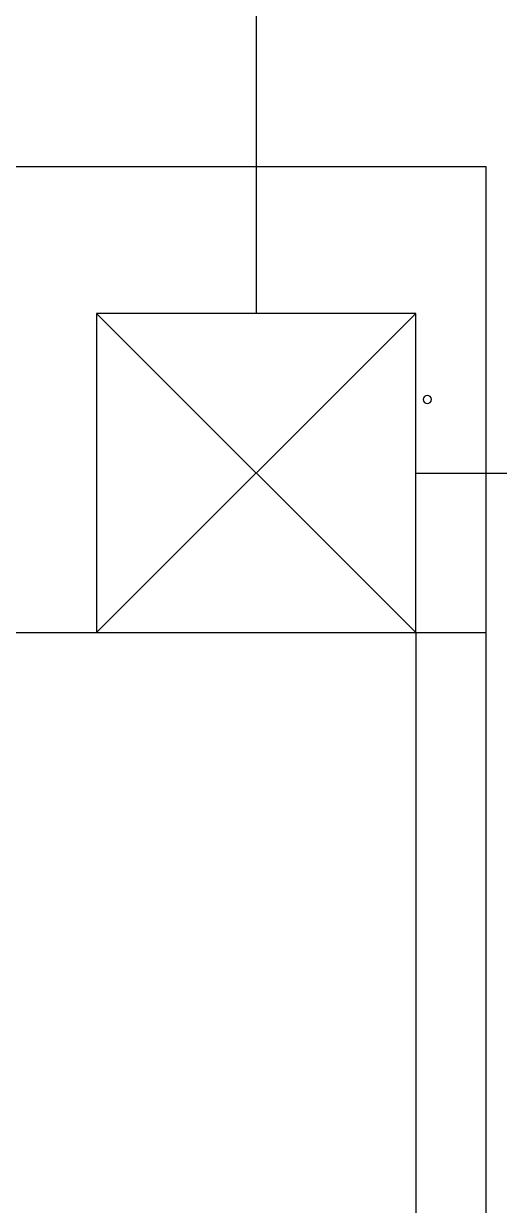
# Model space of a CAD drawing. Header units: millimetres. Extents: x 8533 to 164433, y 5768 to 115327.
# Drawn here: x 111436 to 111677, y 26703 to 27300 of the extents above; entities that cross this region are included whole.
import ezdxf

# ---------------------------------------------------------------- set-up
doc = ezdxf.new("R2010")
doc.units = ezdxf.units.MM
doc.header["$LTSCALE"] = 250
doc.layers.add('G-ENP 인버터 판넬', color=255, linetype='Continuous')
doc.layers.add('전실제연_인버터', color=3, linetype='Continuous')

# ---------------------------------------------------------------- blocks, each defined once
blk = doc.blocks.new('240808_벽부형 인버터')
at = {"layer": 'G-ENP 인버터 판넬'}
for p, q in [((504.71, 1009.42), (-504.71, 1009.42)), ((-504.71, 1009.42), (-504.71, -1009.42)), ((-454.24, 672.95), (-223.94, 903.25)), ((-223.94, 672.95), (-454.24, 903.25)), ((-454.24, 672.95), (-454.24, 903.25)), ((-454.24, 903.25), (-223.94, 903.25)), ((-223.94, 903.25), (-223.94, 672.95)), ((504.71, 672.95), (-504.71, 672.95)), ((454.24, 672.95), (-454.24, 672.95)), ((-454.24, 672.95), (-454.24, -958.95)), ((-223.94, 672.95), (-454.24, 672.95))]:
    blk.add_line(p, q, dxfattribs=at)
blk.add_circle((-462.65, 841.19), 2.94, dxfattribs=at)

msp = doc.modelspace()

# ---------------------------------------------------------------- linework, layer by layer
at = {"layer": '전실제연_인버터'}
for p, q in [((111553.75, 27759.41, 0), (111553.75, 27153.98, 0)), ((111634.35, 27073.38, 0), (111989.24, 27073.38, 0))]:
    msp.add_line(p, q, dxfattribs=at)

# ---------------------------------------------------------------- block references
at = {"layer": 'G-ENP 인버터 판넬', "xscale": -0.7, "yscale": 0.7, "zscale": 0.7}
msp.add_blockref('240808_벽부형 인버터', (111316.38, 26521.71, 0), dxfattribs=at)

doc.saveas('drawing.dxf')
